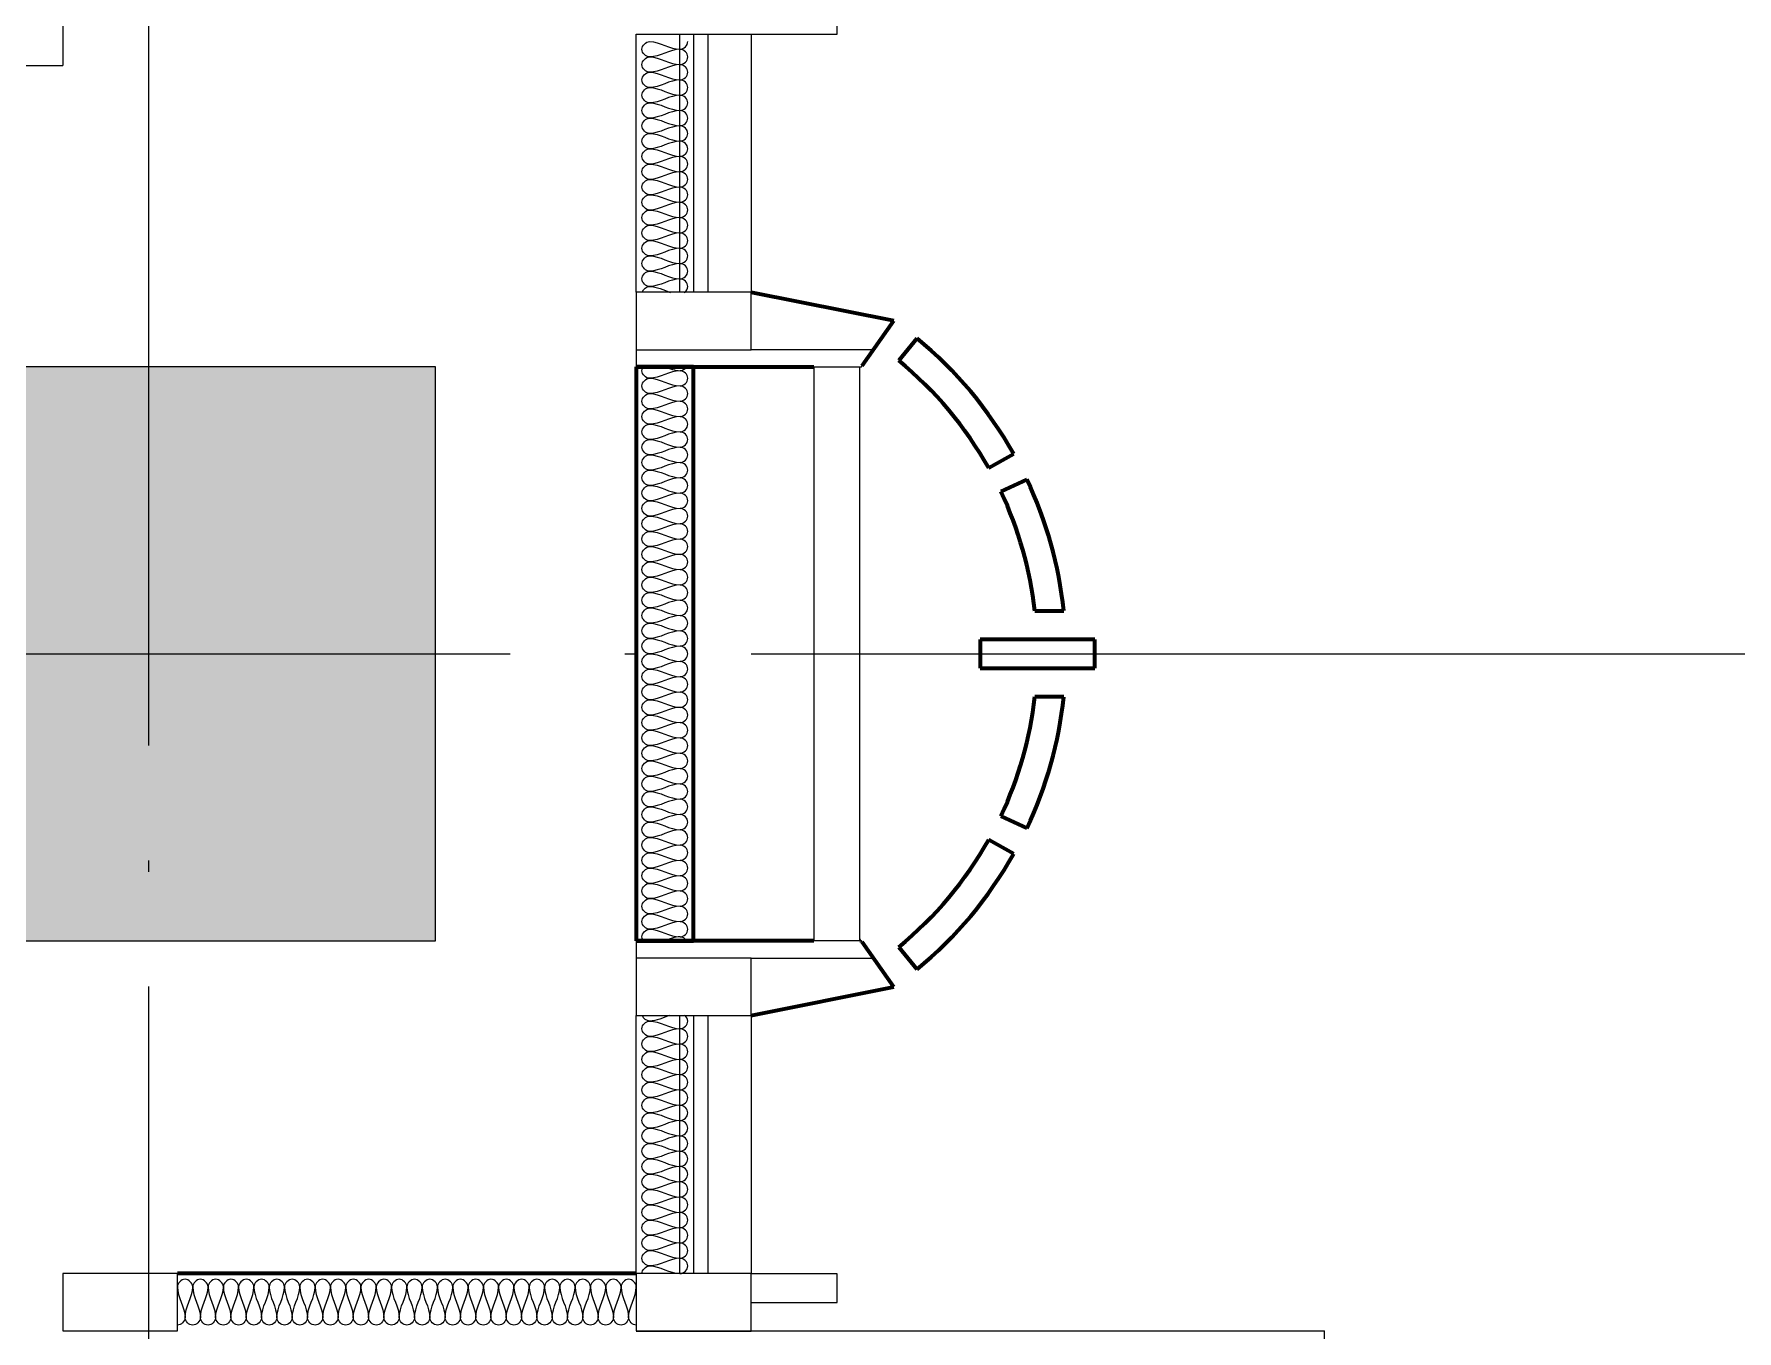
# Model space of a CAD drawing. Header units: millimetres. Extents: x 12325263 to 13848842, y -1463133 to 573208.
# Drawn here: x 12604097 to 12607066, y -612267 to -610007 of the extents above; entities that cross this region are included whole.
import ezdxf

# ---------------------------------------------------------------- set-up
doc = ezdxf.new("R2010")
doc.units = ezdxf.units.MM
doc.header["$LTSCALE"] = 1000
for name, pattern in [('ACAD_ISO02W100', [15, 12, -3]), ('DASHED2', [0.375, 0.25, -0.125]), ('DOTE', [2.42, 2, -0.2, 0.02, -0.2])]:
    doc.linetypes.add(name, pattern=pattern)
for name, color, linetype in [('A-AXIS', 16, 'DOTE'), ('A-COLS', 6, 'Continuous'), ('A-DETL-0001', 1, 'Continuous'), ('A-GLAZ', 4, 'Continuous'), ('A-WALL', 5, 'Continuous'), ('A-WALL-PATT', 8, 'Continuous'), ('PUB_HATCH', 8, 'Continuous'), ('投影线', 6, 'ACAD_ISO02W100')]:
    doc.layers.add(name, color=color, linetype=linetype)
for name, color, linetype, lineweight in [('A-FLOR-PROJ', 2, 'Continuous', 25), ('A-GENM', 2, 'Continuous', 70), ('A-GENM-PROJ', 2, 'Continuous', 25), ('A-GLAZ-PROJ', 2, 'Continuous', 25)]:
    doc.layers.add(name, color=color, linetype=linetype, lineweight=lineweight)

# ---------------------------------------------------------------- blocks, each defined once
blk = doc.blocks.new('FO-Louver Only with lower mullion - 150 Spacing no glass-V2-810_L1 SE')
at = {"layer": 'A-GENM-PROJ'}
for p, q in [((-225.1, 0), (224.7, 0)), ((224.7, -75), (-225.1, -75))]:
    blk.add_line(p, q, dxfattribs=at)
at = {"layer": 'A-GLAZ'}
for p, q in [((275, 150), (225, 150)), ((225, 150), (225, 0)), ((275, 0), (275, 150)), ((325, -200), (325, 0)), ((224.7, -100), (-225.1, -100)), ((-225.1, -125), (224.7, -125))]:
    blk.add_line(p, q, dxfattribs=at)
blk = doc.blocks.new('FO-Louver Only with lower mullion - 150 Spacing no glass-5103748-810_L1 SE')
at = {"layer": 'A-GENM-PROJ'}
for p, q in [((-224.9, 75), (225, 75)), ((225, 0), (-224.9, 0))]:
    blk.add_line(p, q, dxfattribs=at)
at = {"layer": 'A-GLAZ'}
for p, q in [((225, 200), (225, 0)), ((225.1, 125), (-224.9, 125)), ((-224.9, 100), (225.1, 100)), ((225, 0), (225, -150)), ((275, -150), (275, 0)), ((225, -150), (275, -150))]:
    blk.add_line(p, q, dxfattribs=at)
blk = doc.blocks.new('E L1 CANOPY2 - E L1 CANOPY-4298751-810_L1 SE')
at = {"layer": 'A-GENM'}
blk.add_line((-14850, 41220.2), (-15650.1, 41220.2), dxfattribs=at)
blk = doc.blocks.new('FO-Exterior Column FULL - FO-Exterior Column FULL-V13-810_L1 SE')
at = {"layer": 'A-GENM'}
for p, q in [((500, 200), (-500, 200)), ((-500, 200), (-500, 100.4)), ((-500, -109.7), (-500, 200)), ((500, 100.4), (500, 200)), ((500, 200), (500, -109.7)), ((-500, 100.4), (500, 100.4)), ((-630, 0.4), (-580.2, -249.1)), ((580.2, -249.1), (629.9, 0)), ((-580.2, -249.1), (-502.1, -193.8)), ((502.1, -193.8), (580.2, -249.1)), ((-510.9, -257.6), (-549.6, -289.3)), ((549.6, -289.3), (510.9, -257.6)), ((-348.5, -458), (-324, -414.4)), ((25, -399.6), (-25, -399.6)), ((-25, -399.6), (-25, -599.6)), ((25, -599.6), (25, -399.6)), ((324, -414.4), (348.5, -458)), ((-282.7, -435.7), (-304, -480.9)), ((304, -480.9), (282.7, -435.7)), ((-75, -545.2), (-75, -494.9)), ((75, -494.9), (75, -545.2)), ((-25, -599.6), (25, -599.6))]:
    blk.add_line(p, q, dxfattribs=at)
for centre, radius, start, end in [((-505, -189.7), 5, 343.8962, 0), ((0, 161.9), 661.1, 219.3893, 240.6554), ((0, 161.9), 661.1, 299.3446, 320.6107), ((0, 161.9), 711.1, 219.3894, 240.6554), ((0, 161.9), 711.1, 299.3446, 320.6106), ((0, 161.9), 661.1, 244.6842, 263.483), ((0, 161.9), 661.1, 276.517, 295.3158), ((0, 161.9), 711.1, 244.6842, 263.943), ((0, 161.9), 711.1, 276.057, 295.3158)]:
    blk.add_arc(centre, radius, start, end, dxfattribs=at)
blk = doc.blocks.new('asdfadsgfd')
at = {"layer": 'A-DETL-0001'}
for p, q in [((29137.7, 6595.9), (29137.7, 6396)), ((29237.7, 6595.9), (29137.7, 6595.9)), ((29237.7, 6396), (29237.7, 6595.9)), ((29137.7, 6396), (29237.7, 6396)), ((29237.7, 5595.9), (29137.7, 5595.9)), ((29137.7, 5595.9), (29137.7, 5395.9)), ((29237.7, 5395.9), (29237.7, 5595.9)), ((29787.5, 5595.9), (29687.5, 5595.9)), ((29687.5, 5595.9), (29687.5, 5395.9)), ((29817.2, 5595.9), (29787.5, 5595.9)), ((29787.5, 5395.9), (29787.5, 5595.9)), ((29817.2, 5203.6), (29817.2, 5595.9)), ((30817.6, 5595.9), (30817.6, 5203.6)), ((30847.5, 5595.9), (30817.6, 5595.9)), ((30947.5, 5595.9), (30847.5, 5595.9)), ((30847.5, 5595.9), (30847.5, 5395.9)), ((30947.5, 5395.9), (30947.5, 5595.9)), ((29137.7, 5395.9), (29237.7, 5395.9)), ((29137.7, 5395.9), (29137.7, 4395.9)), ((29687.5, 5395.9), (29787.5, 5395.9)), ((29787.3, 5395.9), (29787.3, 5182.5)), ((30847.5, 5182.5), (30847.5, 5395.9)), ((30847.5, 5395.9), (30947.5, 5395.9)), ((30817.6, 5286.2), (29817.5, 5286.2)), ((29787.3, 5182.5), (29817.2, 5203.6)), ((29817.5, 5206.2), (30817.6, 5206.2)), ((30817.6, 5203.6), (30847.5, 5182.5)), ((24897.5, 4395.9), (29137.7, 4395.9))]:
    blk.add_line(p, q, dxfattribs=at)
for points in [[(29161, 6382.6), (29154.8, 6382.6), (29147.7, 6389.6), (29147.7, 6395.9)], [(29214.4, 6395.9), (29196.1, 6395.9), (29179.4, 6382.6), (29161, 6382.6)], [(29214.4, 6369.3), (29220.7, 6369.3), (29234.8, 6382.6), (29220.7, 6395.9), (29214.4, 6395.9)], [(29161, 6355.9), (29154.8, 6355.9), (29140.7, 6369.3), (29154.8, 6382.6), (29161, 6382.6)], [(29161, 6329.3), (29154.8, 6329.3), (29140.7, 6342.6), (29154.8, 6355.9), (29161, 6355.9)], [(29161, 6382.6), (29179.4, 6382.6), (29196.1, 6369.3), (29214.4, 6369.3)], [(29214.4, 6369.3), (29196.1, 6369.3), (29179.4, 6355.9), (29161, 6355.9)], [(29161, 6355.9), (29179.4, 6355.9), (29196.1, 6342.6), (29214.4, 6342.6)], [(29214.4, 6342.6), (29220.7, 6342.6), (29234.8, 6355.9), (29220.7, 6369.3), (29214.4, 6369.3)], [(29161, 6302.6), (29154.8, 6302.6), (29140.7, 6315.9), (29154.8, 6329.3), (29161, 6329.3)], [(29214.4, 6342.6), (29196.1, 6342.6), (29179.4, 6329.3), (29161, 6329.3)], [(29161, 6329.3), (29179.4, 6329.3), (29196.1, 6315.9), (29214.4, 6315.9)], [(29214.4, 6315.9), (29220.7, 6315.9), (29234.8, 6329.3), (29220.7, 6342.6), (29214.4, 6342.6)], [(29161, 6275.9), (29154.8, 6275.9), (29140.7, 6289.3), (29154.8, 6302.6), (29161, 6302.6)], [(29214.4, 6315.9), (29196.1, 6315.9), (29179.4, 6302.6), (29161, 6302.6)], [(29161, 6302.6), (29179.4, 6302.6), (29196.1, 6289.3), (29214.4, 6289.3)], [(29214.4, 6289.3), (29220.7, 6289.3), (29234.8, 6302.6), (29220.7, 6315.9), (29214.4, 6315.9)], [(29161, 6249.3), (29154.8, 6249.3), (29140.7, 6262.6), (29154.8, 6275.9), (29161, 6275.9)], [(29214.4, 6289.3), (29196.1, 6289.3), (29179.4, 6275.9), (29161, 6275.9)], [(29161, 6275.9), (29179.4, 6275.9), (29196.1, 6262.6), (29214.4, 6262.6)], [(29214.4, 6262.6), (29220.7, 6262.6), (29234.8, 6275.9), (29220.7, 6289.3), (29214.4, 6289.3)], [(29161, 6222.6), (29154.8, 6222.6), (29140.7, 6235.9), (29154.8, 6249.3), (29161, 6249.3)], [(29214.4, 6262.6), (29196.1, 6262.6), (29179.4, 6249.3), (29161, 6249.3)], [(29161, 6249.3), (29179.4, 6249.3), (29196.1, 6235.9), (29214.4, 6235.9)], [(29214.4, 6235.9), (29196.1, 6235.9), (29179.4, 6222.6), (29161, 6222.6)], [(29214.4, 6235.9), (29220.7, 6235.9), (29234.8, 6249.3), (29220.7, 6262.6), (29214.4, 6262.6)], [(29214.4, 6209.3), (29220.7, 6209.3), (29234.8, 6222.6), (29220.7, 6235.9), (29214.4, 6235.9)], [(29161, 6195.9), (29154.8, 6195.9), (29140.7, 6209.3), (29154.8, 6222.6), (29161, 6222.6)], [(29161, 6222.6), (29179.4, 6222.6), (29196.1, 6209.3), (29214.4, 6209.3)], [(29214.4, 6209.3), (29196.1, 6209.3), (29179.4, 6195.9), (29161, 6195.9)], [(29214.4, 6182.6), (29220.7, 6182.6), (29234.8, 6195.9), (29220.7, 6209.3), (29214.4, 6209.3)], [(29161, 6169.3), (29154.8, 6169.3), (29140.7, 6182.6), (29154.8, 6195.9), (29161, 6195.9)], [(29161, 6195.9), (29179.4, 6195.9), (29196.1, 6182.6), (29214.4, 6182.6)], [(29214.4, 6182.6), (29196.1, 6182.6), (29179.4, 6169.3), (29161, 6169.3)], [(29214.4, 6155.9), (29220.7, 6155.9), (29234.8, 6169.3), (29220.7, 6182.6), (29214.4, 6182.6)], [(29161, 6142.6), (29154.8, 6142.6), (29140.7, 6155.9), (29154.8, 6169.3), (29161, 6169.3)], [(29161, 6169.3), (29179.4, 6169.3), (29196.1, 6155.9), (29214.4, 6155.9)], [(29214.4, 6155.9), (29196.1, 6155.9), (29179.4, 6142.6), (29161, 6142.6)], [(29214.4, 6129.3), (29220.7, 6129.3), (29234.8, 6142.6), (29220.7, 6155.9), (29214.4, 6155.9)], [(29161, 6115.9), (29154.8, 6115.9), (29140.7, 6129.3), (29154.8, 6142.6), (29161, 6142.6)], [(29161, 6089.3), (29154.8, 6089.3), (29140.7, 6102.6), (29154.8, 6115.9), (29161, 6115.9)], [(29161, 6142.6), (29179.4, 6142.6), (29196.1, 6129.3), (29214.4, 6129.3)], [(29214.4, 6129.3), (29196.1, 6129.3), (29179.4, 6115.9), (29161, 6115.9)], [(29161, 6115.9), (29179.4, 6115.9), (29196.1, 6102.6), (29214.4, 6102.6)], [(29214.4, 6102.6), (29220.7, 6102.6), (29234.8, 6115.9), (29220.7, 6129.3), (29214.4, 6129.3)], [(29161, 6062.6), (29154.8, 6062.6), (29140.7, 6075.9), (29154.8, 6089.3), (29161, 6089.3)], [(29214.4, 6102.6), (29196.1, 6102.6), (29179.4, 6089.3), (29161, 6089.3)], [(29161, 6089.3), (29179.4, 6089.3), (29196.1, 6075.9), (29214.4, 6075.9)], [(29214.4, 6075.9), (29220.7, 6075.9), (29234.8, 6089.3), (29220.7, 6102.6), (29214.4, 6102.6)], [(29161, 6035.9), (29154.8, 6035.9), (29140.7, 6049.3), (29154.8, 6062.6), (29161, 6062.6)], [(29214.4, 6075.9), (29196.1, 6075.9), (29179.4, 6062.6), (29161, 6062.6)], [(29161, 6062.6), (29179.4, 6062.6), (29196.1, 6049.3), (29214.4, 6049.3)], [(29214.4, 6049.3), (29220.7, 6049.3), (29234.8, 6062.6), (29220.7, 6075.9), (29214.4, 6075.9)], [(29161, 6009.3), (29154.8, 6009.3), (29140.7, 6022.6), (29154.8, 6035.9), (29161, 6035.9)], [(29214.4, 6049.3), (29196.1, 6049.3), (29179.4, 6035.9), (29161, 6035.9)], [(29161, 6035.9), (29179.4, 6035.9), (29196.1, 6022.6), (29214.4, 6022.6)], [(29214.4, 6022.6), (29220.7, 6022.6), (29234.8, 6035.9), (29220.7, 6049.3), (29214.4, 6049.3)], [(29161, 5982.6), (29154.8, 5982.6), (29140.7, 5995.9), (29154.8, 6009.3), (29161, 6009.3)], [(29214.4, 6022.6), (29196.1, 6022.6), (29179.4, 6009.3), (29161, 6009.3)], [(29161, 6009.3), (29179.4, 6009.3), (29196.1, 5995.9), (29214.4, 5995.9)], [(29214.4, 5995.9), (29220.7, 5995.9), (29234.8, 6009.3), (29220.7, 6022.6), (29214.4, 6022.6)], [(29161, 5955.9), (29154.8, 5955.9), (29140.7, 5969.3), (29154.8, 5982.6), (29161, 5982.6)], [(29214.4, 5995.9), (29196.1, 5995.9), (29179.4, 5982.6), (29161, 5982.6)], [(29161, 5982.6), (29179.4, 5982.6), (29196.1, 5969.3), (29214.4, 5969.3)], [(29214.4, 5969.3), (29196.1, 5969.3), (29179.4, 5955.9), (29161, 5955.9)], [(29214.4, 5969.3), (29220.7, 5969.3), (29234.8, 5982.6), (29220.7, 5995.9), (29214.4, 5995.9)], [(29214.4, 5942.6), (29220.7, 5942.6), (29234.8, 5955.9), (29220.7, 5969.3), (29214.4, 5969.3)], [(29161, 5929.3), (29154.8, 5929.3), (29140.7, 5942.6), (29154.8, 5955.9), (29161, 5955.9)], [(29161, 5955.9), (29179.4, 5955.9), (29196.1, 5942.6), (29214.4, 5942.6)], [(29214.4, 5942.6), (29196.1, 5942.6), (29179.4, 5929.3), (29161, 5929.3)], [(29214.4, 5915.9), (29220.7, 5915.9), (29234.8, 5929.3), (29220.7, 5942.6), (29214.4, 5942.6)], [(29161, 5902.6), (29154.8, 5902.6), (29140.7, 5915.9), (29154.8, 5929.3), (29161, 5929.3)], [(29161, 5929.3), (29179.4, 5929.3), (29196.1, 5915.9), (29214.4, 5915.9)], [(29214.4, 5915.9), (29196.1, 5915.9), (29179.4, 5902.6), (29161, 5902.6)], [(29214.4, 5889.3), (29220.7, 5889.3), (29234.8, 5902.6), (29220.7, 5915.9), (29214.4, 5915.9)], [(29161, 5875.9), (29154.8, 5875.9), (29140.7, 5889.3), (29154.8, 5902.6), (29161, 5902.6)], [(29161, 5902.6), (29179.4, 5902.6), (29196.1, 5889.3), (29214.4, 5889.3)], [(29214.4, 5889.3), (29196.1, 5889.3), (29179.4, 5875.9), (29161, 5875.9)], [(29214.4, 5862.6), (29220.7, 5862.6), (29234.8, 5875.9), (29220.7, 5889.3), (29214.4, 5889.3)], [(29161, 5849.3), (29154.8, 5849.3), (29140.7, 5862.6), (29154.8, 5875.9), (29161, 5875.9)], [(29161, 5822.6), (29154.8, 5822.6), (29140.7, 5835.9), (29154.8, 5849.3), (29161, 5849.3)], [(29161, 5875.9), (29179.4, 5875.9), (29196.1, 5862.6), (29214.4, 5862.6)], [(29214.4, 5862.6), (29196.1, 5862.6), (29179.4, 5849.3), (29161, 5849.3)], [(29161, 5849.3), (29179.4, 5849.3), (29196.1, 5835.9), (29214.4, 5835.9)], [(29214.4, 5835.9), (29220.7, 5835.9), (29234.8, 5849.3), (29220.7, 5862.6), (29214.4, 5862.6)], [(29161, 5795.9), (29154.8, 5795.9), (29140.7, 5809.3), (29154.8, 5822.6), (29161, 5822.6)], [(29214.4, 5835.9), (29196.1, 5835.9), (29179.4, 5822.6), (29161, 5822.6)], [(29161, 5822.6), (29179.4, 5822.6), (29196.1, 5809.3), (29214.4, 5809.3)], [(29214.4, 5809.3), (29220.7, 5809.3), (29234.8, 5822.6), (29220.7, 5835.9), (29214.4, 5835.9)], [(29161, 5769.3), (29154.8, 5769.3), (29140.7, 5782.6), (29154.8, 5795.9), (29161, 5795.9)], [(29214.4, 5809.3), (29196.1, 5809.3), (29179.4, 5795.9), (29161, 5795.9)], [(29161, 5795.9), (29179.4, 5795.9), (29196.1, 5782.6), (29214.4, 5782.6)], [(29214.4, 5782.6), (29220.7, 5782.6), (29234.8, 5795.9), (29220.7, 5809.3), (29214.4, 5809.3)], [(29161, 5742.6), (29154.8, 5742.6), (29140.7, 5755.9), (29154.8, 5769.3), (29161, 5769.3)], [(29214.4, 5782.6), (29196.1, 5782.6), (29179.4, 5769.3), (29161, 5769.3)], [(29161, 5769.3), (29179.4, 5769.3), (29196.1, 5755.9), (29214.4, 5755.9)], [(29214.4, 5755.9), (29220.7, 5755.9), (29234.8, 5769.3), (29220.7, 5782.6), (29214.4, 5782.6)], [(29161, 5715.9), (29154.8, 5715.9), (29140.7, 5729.3), (29154.8, 5742.6), (29161, 5742.6)], [(29214.4, 5755.9), (29196.1, 5755.9), (29179.4, 5742.6), (29161, 5742.6)], [(29161, 5742.6), (29179.4, 5742.6), (29196.1, 5729.3), (29214.4, 5729.3)], [(29214.4, 5729.3), (29220.7, 5729.3), (29234.8, 5742.6), (29220.7, 5755.9), (29214.4, 5755.9)], [(29161, 5689.3), (29154.8, 5689.3), (29140.7, 5702.6), (29154.8, 5715.9), (29161, 5715.9)], [(29214.4, 5729.3), (29196.1, 5729.3), (29179.4, 5715.9), (29161, 5715.9)], [(29161, 5715.9), (29179.4, 5715.9), (29196.1, 5702.6), (29214.4, 5702.6)], [(29214.4, 5702.6), (29196.1, 5702.6), (29179.4, 5689.3), (29161, 5689.3)], [(29214.4, 5702.6), (29220.7, 5702.6), (29234.8, 5715.9), (29220.7, 5729.3), (29214.4, 5729.3)], [(29214.4, 5675.9), (29220.7, 5675.9), (29234.8, 5689.3), (29220.7, 5702.6), (29214.4, 5702.6)], [(29161, 5662.6), (29154.8, 5662.6), (29140.7, 5675.9), (29154.8, 5689.3), (29161, 5689.3)], [(29161, 5689.3), (29179.4, 5689.3), (29196.1, 5675.9), (29214.4, 5675.9)], [(29214.4, 5675.9), (29196.1, 5675.9), (29179.4, 5662.6), (29161, 5662.6)], [(29214.4, 5649.3), (29220.7, 5649.3), (29234.8, 5662.6), (29220.7, 5675.9), (29214.4, 5675.9)], [(29161, 5635.9), (29154.8, 5635.9), (29140.7, 5649.3), (29154.8, 5662.6), (29161, 5662.6)], [(29161, 5662.6), (29179.4, 5662.6), (29196.1, 5649.3), (29214.4, 5649.3)], [(29214.4, 5649.3), (29196.1, 5649.3), (29179.4, 5635.9), (29161, 5635.9)], [(29214.4, 5622.6), (29220.7, 5622.6), (29234.8, 5635.9), (29220.7, 5649.3), (29214.4, 5649.3)], [(29161, 5609.3), (29154.8, 5609.3), (29140.7, 5622.6), (29154.8, 5635.9), (29161, 5635.9)], [(29161, 5635.9), (29179.4, 5635.9), (29196.1, 5622.6), (29214.4, 5622.6)], [(29214.4, 5622.6), (29196.1, 5622.6), (29179.4, 5609.3), (29161, 5609.3)], [(29214.4, 5595.9), (29220.7, 5595.9), (29234.8, 5609.3), (29220.7, 5622.6), (29214.4, 5622.6)], [(29147.7, 5595.9), (29147.7, 5602.2), (29154.8, 5609.3), (29161, 5609.3)], [(29161, 5609.3), (29179.4, 5609.3), (29196.1, 5595.9), (29214.4, 5595.9)], [(29237.6, 5586.1), (29243.9, 5586.1), (29250.9, 5579.1), (29250.9, 5572.8)], [(29250.9, 5572.8), (29250.9, 5579.1), (29264.3, 5593.2), (29277.6, 5579.1), (29277.6, 5572.8)], [(29277.6, 5572.8), (29277.6, 5579.1), (29290.9, 5593.2), (29304.3, 5579.1), (29304.3, 5572.8)], [(29304.3, 5572.8), (29304.3, 5579.1), (29317.6, 5593.2), (29330.9, 5579.1), (29330.9, 5572.8)], [(29330.9, 5572.8), (29330.9, 5579.1), (29344.3, 5593.2), (29357.6, 5579.1), (29357.6, 5572.8)], [(29357.6, 5572.8), (29357.6, 5579.1), (29370.9, 5593.2), (29384.3, 5579.1), (29384.3, 5572.8)], [(29384.3, 5572.8), (29384.3, 5579.1), (29397.6, 5593.2), (29410.9, 5579.1), (29410.9, 5572.8)], [(29410.9, 5572.8), (29410.9, 5579.1), (29424.3, 5593.2), (29437.6, 5579.1), (29437.6, 5572.8)], [(29437.6, 5572.8), (29437.6, 5579.1), (29450.9, 5593.2), (29464.3, 5579.1), (29464.3, 5572.8)], [(29464.3, 5572.8), (29464.3, 5579.1), (29477.6, 5593.2), (29490.9, 5579.1), (29490.9, 5572.8)], [(29490.9, 5572.8), (29490.9, 5579.1), (29504.3, 5593.2), (29517.6, 5579.1), (29517.6, 5572.8)], [(29517.6, 5572.8), (29517.6, 5579.1), (29530.9, 5593.2), (29544.3, 5579.1), (29544.3, 5572.8)], [(29544.3, 5572.8), (29544.3, 5579.1), (29557.6, 5593.2), (29570.9, 5579.1), (29570.9, 5572.8)], [(29570.9, 5572.8), (29570.9, 5579.1), (29584.3, 5593.2), (29597.6, 5579.1), (29597.6, 5572.8)], [(29597.6, 5572.8), (29597.6, 5579.1), (29610.9, 5593.2), (29624.3, 5579.1), (29624.3, 5572.8)], [(29624.3, 5572.8), (29624.3, 5579.1), (29637.6, 5593.2), (29650.9, 5579.1), (29650.9, 5572.8)], [(29650.9, 5572.8), (29650.9, 5579.1), (29664.3, 5593.2), (29677.6, 5579.1), (29677.6, 5572.8)], [(29677.6, 5572.8), (29677.6, 5577.9), (29682, 5583.5), (29687.2, 5585.4)], [(29837.6, 5572.8), (29837.6, 5579.1), (29850.9, 5593.2), (29864.3, 5579.1), (29864.3, 5572.8)], [(29864.3, 5572.8), (29864.3, 5579.1), (29877.6, 5593.2), (29890.9, 5579.1), (29890.9, 5572.8)], [(29890.9, 5572.8), (29890.9, 5579.1), (29904.3, 5593.2), (29917.6, 5579.1), (29917.6, 5572.8)], [(29917.6, 5572.8), (29917.6, 5579.1), (29930.9, 5593.2), (29944.3, 5579.1), (29944.3, 5572.8)], [(29944.3, 5572.8), (29944.3, 5579.1), (29957.6, 5593.2), (29970.9, 5579.1), (29970.9, 5572.8)], [(29970.9, 5572.8), (29970.9, 5579.1), (29984.3, 5593.2), (29997.6, 5579.1), (29997.6, 5572.8)], [(29997.6, 5572.8), (29997.6, 5579.1), (30010.9, 5593.2), (30024.3, 5579.1), (30024.3, 5572.8)], [(30024.3, 5572.8), (30024.3, 5579.1), (30037.6, 5593.2), (30050.9, 5579.1), (30050.9, 5572.8)], [(30050.9, 5572.8), (30050.9, 5579.1), (30064.3, 5593.2), (30077.6, 5579.1), (30077.6, 5572.8)], [(30077.6, 5572.8), (30077.6, 5579.1), (30090.9, 5593.2), (30104.3, 5579.1), (30104.3, 5572.8)], [(30104.3, 5572.8), (30104.3, 5579.1), (30117.6, 5593.2), (30130.9, 5579.1), (30130.9, 5572.8)], [(30130.9, 5572.8), (30130.9, 5579.1), (30144.3, 5593.2), (30157.6, 5579.1), (30157.6, 5572.8)], [(30157.6, 5572.8), (30157.6, 5579.1), (30170.9, 5593.2), (30184.3, 5579.1), (30184.3, 5572.8)], [(30184.3, 5572.8), (30184.3, 5579.1), (30197.6, 5593.2), (30210.9, 5579.1), (30210.9, 5572.8)], [(30210.9, 5572.8), (30210.9, 5579.1), (30224.3, 5593.2), (30237.6, 5579.1), (30237.6, 5572.8)], [(30237.6, 5572.8), (30237.6, 5579.1), (30250.9, 5593.2), (30264.3, 5579.1), (30264.3, 5572.8)], [(30264.3, 5572.8), (30264.3, 5579.1), (30277.6, 5593.2), (30290.9, 5579.1), (30290.9, 5572.8)], [(30290.9, 5572.8), (30290.9, 5579.1), (30304.3, 5593.2), (30317.6, 5579.1), (30317.6, 5572.8)], [(30317.6, 5572.8), (30317.6, 5579.1), (30330.9, 5593.2), (30344.3, 5579.1), (30344.3, 5572.8)], [(30344.3, 5572.8), (30344.3, 5579.1), (30357.6, 5593.2), (30370.9, 5579.1), (30370.9, 5572.8)], [(30370.9, 5572.8), (30370.9, 5579.1), (30384.3, 5593.2), (30397.6, 5579.1), (30397.6, 5572.8)], [(30397.6, 5572.8), (30397.6, 5579.1), (30410.9, 5593.2), (30424.3, 5579.1), (30424.3, 5572.8)], [(30424.3, 5572.8), (30424.3, 5579.1), (30437.6, 5593.2), (30450.9, 5579.1), (30450.9, 5572.8)], [(30450.9, 5572.8), (30450.9, 5579.1), (30464.3, 5593.2), (30477.6, 5579.1), (30477.6, 5572.8)], [(30477.6, 5572.8), (30477.6, 5579.1), (30490.9, 5593.2), (30504.3, 5579.1), (30504.3, 5572.8)], [(30504.3, 5572.8), (30504.3, 5579.1), (30517.6, 5593.2), (30530.9, 5579.1), (30530.9, 5572.8)], [(30530.9, 5572.8), (30530.9, 5579.1), (30544.3, 5593.2), (30557.6, 5579.1), (30557.6, 5572.8)], [(30557.6, 5572.8), (30557.6, 5579.1), (30570.9, 5593.2), (30584.3, 5579.1), (30584.3, 5572.8)], [(30584.3, 5572.8), (30584.3, 5579.1), (30597.6, 5593.2), (30610.9, 5579.1), (30610.9, 5572.8)], [(30610.9, 5572.8), (30610.9, 5579.1), (30624.3, 5593.2), (30637.6, 5579.1), (30637.6, 5572.8)], [(30637.6, 5572.8), (30637.6, 5579.1), (30650.9, 5593.2), (30664.3, 5579.1), (30664.3, 5572.8)], [(30664.3, 5572.8), (30664.3, 5579.1), (30677.6, 5593.2), (30690.9, 5579.1), (30690.9, 5572.8)], [(30690.9, 5572.8), (30690.9, 5579.1), (30704.3, 5593.2), (30717.6, 5579.1), (30717.6, 5572.8)], [(30717.6, 5572.8), (30717.6, 5579.1), (30730.9, 5593.2), (30744.3, 5579.1), (30744.3, 5572.8)], [(30744.3, 5572.8), (30744.3, 5579.1), (30757.6, 5593.2), (30770.9, 5579.1), (30770.9, 5572.8)], [(30770.9, 5572.8), (30770.9, 5579.1), (30784.3, 5593.2), (30797.6, 5579.1), (30797.6, 5572.8)], [(30947.7, 5585.5), (30953.1, 5583.7), (30957.6, 5578), (30957.6, 5572.8)], [(30957.6, 5572.8), (30957.6, 5579.1), (30970.9, 5593.2), (30984.3, 5579.1), (30984.3, 5572.8)], [(30984.3, 5572.8), (30984.3, 5579.1), (30997.6, 5593.2), (31010.9, 5579.1), (31010.9, 5572.8)], [(31010.9, 5572.8), (31010.9, 5579.1), (31024.3, 5593.2), (31037.6, 5579.1), (31037.6, 5572.8)], [(31037.6, 5572.8), (31037.6, 5579.1), (31050.9, 5593.2), (31064.3, 5579.1), (31064.3, 5572.8)], [(31064.3, 5572.8), (31064.3, 5579.1), (31077.6, 5593.2), (31090.9, 5579.1), (31090.9, 5572.8)], [(31090.9, 5572.8), (31090.9, 5579.1), (31104.3, 5593.2), (31117.6, 5579.1), (31117.6, 5572.8)], [(31117.6, 5572.8), (31117.6, 5579.1), (31130.9, 5593.2), (31144.3, 5579.1), (31144.3, 5572.8)], [(31144.3, 5572.8), (31144.3, 5579.1), (31157.6, 5593.2), (31170.9, 5579.1), (31170.9, 5572.8)], [(31170.9, 5572.8), (31170.9, 5579.1), (31184.3, 5593.2), (31197.6, 5579.1), (31197.6, 5572.8)], [(31197.6, 5572.8), (31197.6, 5579.1), (31210.9, 5593.2), (31224.3, 5579.1), (31224.3, 5572.8)], [(31224.3, 5572.8), (31224.3, 5579.1), (31237.6, 5593.2), (31250.9, 5579.1), (31250.9, 5572.8)], [(31250.9, 5572.8), (31250.9, 5579.1), (31264.3, 5593.2), (31277.6, 5579.1), (31277.6, 5572.8)], [(31277.6, 5572.8), (31277.6, 5579.1), (31290.9, 5593.2), (31304.3, 5579.1), (31304.3, 5572.8)], [(31304.3, 5572.8), (31304.3, 5579.1), (31317.6, 5593.2), (31330.9, 5579.1), (31330.9, 5572.8)], [(31330.9, 5572.8), (31330.9, 5579.1), (31344.3, 5593.2), (31357.6, 5579.1), (31357.6, 5572.8)], [(31357.6, 5572.8), (31357.6, 5579.1), (31370.9, 5593.2), (31384.3, 5579.1), (31384.3, 5572.8)], [(29250.9, 5572.8), (29250.9, 5554.7), (29237.9, 5538.1), (29237.6, 5520)], [(29264.3, 5519.5), (29264.3, 5537.8), (29250.9, 5554.5), (29250.9, 5572.8)], [(29277.6, 5572.8), (29277.6, 5554.5), (29264.3, 5537.8), (29264.3, 5519.5)], [(29290.9, 5519.5), (29290.9, 5537.8), (29277.6, 5554.5), (29277.6, 5572.8)], [(29304.3, 5572.8), (29304.3, 5554.5), (29290.9, 5537.8), (29290.9, 5519.5)], [(29317.6, 5519.5), (29317.6, 5537.8), (29304.3, 5554.5), (29304.3, 5572.8)], [(29330.9, 5572.8), (29330.9, 5554.5), (29317.6, 5537.8), (29317.6, 5519.5)], [(29344.3, 5519.5), (29344.3, 5537.8), (29330.9, 5554.5), (29330.9, 5572.8)], [(29357.6, 5572.8), (29357.6, 5554.5), (29344.3, 5537.8), (29344.3, 5519.5)], [(29370.9, 5519.5), (29370.9, 5537.8), (29357.6, 5554.5), (29357.6, 5572.8)], [(29384.3, 5572.8), (29384.3, 5554.5), (29370.9, 5537.8), (29370.9, 5519.5)], [(29397.6, 5519.5), (29397.6, 5537.8), (29384.3, 5554.5), (29384.3, 5572.8)], [(29410.9, 5572.8), (29410.9, 5554.5), (29397.6, 5537.8), (29397.6, 5519.5)], [(29424.3, 5519.5), (29424.3, 5537.8), (29410.9, 5554.5), (29410.9, 5572.8)], [(29437.6, 5572.8), (29437.6, 5554.5), (29424.3, 5537.8), (29424.3, 5519.5)], [(29450.9, 5519.5), (29450.9, 5537.8), (29437.6, 5554.5), (29437.6, 5572.8)], [(29464.3, 5572.8), (29464.3, 5554.5), (29450.9, 5537.8), (29450.9, 5519.5)], [(29477.6, 5519.5), (29477.6, 5537.8), (29464.3, 5554.5), (29464.3, 5572.8)], [(29490.9, 5572.8), (29490.9, 5554.5), (29477.6, 5537.8), (29477.6, 5519.5)], [(29504.3, 5519.5), (29504.3, 5537.8), (29490.9, 5554.5), (29490.9, 5572.8)], [(29517.6, 5572.8), (29517.6, 5554.5), (29504.3, 5537.8), (29504.3, 5519.5)], [(29530.9, 5519.5), (29530.9, 5537.8), (29517.6, 5554.5), (29517.6, 5572.8)], [(29544.3, 5572.8), (29544.3, 5554.5), (29530.9, 5537.8), (29530.9, 5519.5)], [(29557.6, 5519.5), (29557.6, 5537.8), (29544.3, 5554.5), (29544.3, 5572.8)], [(29570.9, 5572.8), (29570.9, 5554.5), (29557.6, 5537.8), (29557.6, 5519.5)], [(29584.3, 5519.5), (29584.3, 5537.8), (29570.9, 5554.5), (29570.9, 5572.8)], [(29597.6, 5572.8), (29597.6, 5554.5), (29584.3, 5537.8), (29584.3, 5519.5)], [(29610.9, 5519.5), (29610.9, 5537.8), (29597.6, 5554.5), (29597.6, 5572.8)], [(29624.3, 5572.8), (29624.3, 5554.5), (29610.9, 5537.8), (29610.9, 5519.5)], [(29637.6, 5519.5), (29637.6, 5537.8), (29624.3, 5554.5), (29624.3, 5572.8)], [(29650.9, 5572.8), (29650.9, 5554.5), (29637.6, 5537.8), (29637.6, 5519.5)], [(29664.3, 5519.5), (29664.3, 5537.8), (29650.9, 5554.5), (29650.9, 5572.8)], [(29677.6, 5572.8), (29677.6, 5554.5), (29664.3, 5537.8), (29664.3, 5519.5)], [(29687.5, 5537.4), (29683.5, 5549.1), (29677.6, 5560.6), (29677.6, 5572.8)], [(29837.6, 5572.8), (29837.6, 5554.5), (29824.3, 5537.8), (29824.3, 5519.5)], [(29850.9, 5519.5), (29850.9, 5537.8), (29837.6, 5554.5), (29837.6, 5572.8)], [(29864.3, 5572.8), (29864.3, 5554.5), (29850.9, 5537.8), (29850.9, 5519.5)], [(29877.6, 5519.5), (29877.6, 5537.8), (29864.3, 5554.5), (29864.3, 5572.8)], [(29890.9, 5572.8), (29890.9, 5554.5), (29877.6, 5537.8), (29877.6, 5519.5)], [(29904.3, 5519.5), (29904.3, 5537.8), (29890.9, 5554.5), (29890.9, 5572.8)], [(29917.6, 5572.8), (29917.6, 5554.5), (29904.3, 5537.8), (29904.3, 5519.5)], [(29930.9, 5519.5), (29930.9, 5537.8), (29917.6, 5554.5), (29917.6, 5572.8)], [(29944.3, 5572.8), (29944.3, 5554.5), (29930.9, 5537.8), (29930.9, 5519.5)], [(29957.6, 5519.5), (29957.6, 5537.8), (29944.3, 5554.5), (29944.3, 5572.8)], [(29970.9, 5572.8), (29970.9, 5554.5), (29957.6, 5537.8), (29957.6, 5519.5)], [(29984.3, 5519.5), (29984.3, 5537.8), (29970.9, 5554.5), (29970.9, 5572.8)], [(29997.6, 5572.8), (29997.6, 5554.5), (29984.3, 5537.8), (29984.3, 5519.5)], [(30010.9, 5519.5), (30010.9, 5537.8), (29997.6, 5554.5), (29997.6, 5572.8)], [(30024.3, 5572.8), (30024.3, 5554.5), (30010.9, 5537.8), (30010.9, 5519.5)], [(30037.6, 5519.5), (30037.6, 5537.8), (30024.3, 5554.5), (30024.3, 5572.8)], [(30050.9, 5572.8), (30050.9, 5554.5), (30037.6, 5537.8), (30037.6, 5519.5)], [(30064.3, 5519.5), (30064.3, 5537.8), (30050.9, 5554.5), (30050.9, 5572.8)], [(30077.6, 5572.8), (30077.6, 5554.5), (30064.3, 5537.8), (30064.3, 5519.5)], [(30090.9, 5519.5), (30090.9, 5537.8), (30077.6, 5554.5), (30077.6, 5572.8)], [(30104.3, 5572.8), (30104.3, 5554.5), (30090.9, 5537.8), (30090.9, 5519.5)], [(30117.6, 5519.5), (30117.6, 5537.8), (30104.3, 5554.5), (30104.3, 5572.8)], [(30130.9, 5572.8), (30130.9, 5554.5), (30117.6, 5537.8), (30117.6, 5519.5)], [(30144.3, 5519.5), (30144.3, 5537.8), (30130.9, 5554.5), (30130.9, 5572.8)], [(30157.6, 5572.8), (30157.6, 5554.5), (30144.3, 5537.8), (30144.3, 5519.5)], [(30170.9, 5519.5), (30170.9, 5537.8), (30157.6, 5554.5), (30157.6, 5572.8)], [(30184.3, 5572.8), (30184.3, 5554.5), (30170.9, 5537.8), (30170.9, 5519.5)], [(30197.6, 5519.5), (30197.6, 5537.8), (30184.3, 5554.5), (30184.3, 5572.8)], [(30210.9, 5572.8), (30210.9, 5554.5), (30197.6, 5537.8), (30197.6, 5519.5)], [(30224.3, 5519.5), (30224.3, 5537.8), (30210.9, 5554.5), (30210.9, 5572.8)], [(30237.6, 5572.8), (30237.6, 5554.5), (30224.3, 5537.8), (30224.3, 5519.5)], [(30250.9, 5519.5), (30250.9, 5537.8), (30237.6, 5554.5), (30237.6, 5572.8)], [(30264.3, 5572.8), (30264.3, 5554.5), (30250.9, 5537.8), (30250.9, 5519.5)], [(30277.6, 5519.5), (30277.6, 5537.8), (30264.3, 5554.5), (30264.3, 5572.8)], [(30290.9, 5572.8), (30290.9, 5554.5), (30277.6, 5537.8), (30277.6, 5519.5)], [(30304.3, 5519.5), (30304.3, 5537.8), (30290.9, 5554.5), (30290.9, 5572.8)], [(30317.6, 5572.8), (30317.6, 5554.5), (30304.3, 5537.8), (30304.3, 5519.5)], [(30330.9, 5519.5), (30330.9, 5537.8), (30317.6, 5554.5), (30317.6, 5572.8)], [(30344.3, 5572.8), (30344.3, 5554.5), (30330.9, 5537.8), (30330.9, 5519.5)], [(30357.6, 5519.5), (30357.6, 5537.8), (30344.3, 5554.5), (30344.3, 5572.8)], [(30370.9, 5572.8), (30370.9, 5554.5), (30357.6, 5537.8), (30357.6, 5519.5)], [(30384.3, 5519.5), (30384.3, 5537.8), (30370.9, 5554.5), (30370.9, 5572.8)], [(30397.6, 5572.8), (30397.6, 5554.5), (30384.3, 5537.8), (30384.3, 5519.5)], [(30410.9, 5519.5), (30410.9, 5537.8), (30397.6, 5554.5), (30397.6, 5572.8)], [(30424.3, 5572.8), (30424.3, 5554.5), (30410.9, 5537.8), (30410.9, 5519.5)], [(30437.6, 5519.5), (30437.6, 5537.8), (30424.3, 5554.5), (30424.3, 5572.8)], [(30450.9, 5572.8), (30450.9, 5554.5), (30437.6, 5537.8), (30437.6, 5519.5)], [(30464.3, 5519.5), (30464.3, 5537.8), (30450.9, 5554.5), (30450.9, 5572.8)], [(30477.6, 5572.8), (30477.6, 5554.5), (30464.3, 5537.8), (30464.3, 5519.5)], [(30490.9, 5519.5), (30490.9, 5537.8), (30477.6, 5554.5), (30477.6, 5572.8)], [(30504.3, 5572.8), (30504.3, 5554.5), (30490.9, 5537.8), (30490.9, 5519.5)], [(30517.6, 5519.5), (30517.6, 5537.8), (30504.3, 5554.5), (30504.3, 5572.8)], [(30530.9, 5572.8), (30530.9, 5554.5), (30517.6, 5537.8), (30517.6, 5519.5)], [(30544.3, 5519.5), (30544.3, 5537.8), (30530.9, 5554.5), (30530.9, 5572.8)], [(30557.6, 5572.8), (30557.6, 5554.5), (30544.3, 5537.8), (30544.3, 5519.5)], [(30570.9, 5519.5), (30570.9, 5537.8), (30557.6, 5554.5), (30557.6, 5572.8)], [(30584.3, 5572.8), (30584.3, 5554.5), (30570.9, 5537.8), (30570.9, 5519.5)], [(30597.6, 5519.5), (30597.6, 5537.8), (30584.3, 5554.5), (30584.3, 5572.8)], [(30610.9, 5572.8), (30610.9, 5554.5), (30597.6, 5537.8), (30597.6, 5519.5)], [(30624.3, 5519.5), (30624.3, 5537.8), (30610.9, 5554.5), (30610.9, 5572.8)], [(30637.6, 5572.8), (30637.6, 5554.5), (30624.3, 5537.8), (30624.3, 5519.5)], [(30650.9, 5519.5), (30650.9, 5537.8), (30637.6, 5554.5), (30637.6, 5572.8)], [(30664.3, 5572.8), (30664.3, 5554.5), (30650.9, 5537.8), (30650.9, 5519.5)], [(30677.6, 5519.5), (30677.6, 5537.8), (30664.3, 5554.5), (30664.3, 5572.8)], [(30690.9, 5572.8), (30690.9, 5554.5), (30677.6, 5537.8), (30677.6, 5519.5)], [(30704.3, 5519.5), (30704.3, 5537.8), (30690.9, 5554.5), (30690.9, 5572.8)], [(30717.6, 5572.8), (30717.6, 5554.5), (30704.3, 5537.8), (30704.3, 5519.5)], [(30730.9, 5519.5), (30730.9, 5537.8), (30717.6, 5554.5), (30717.6, 5572.8)], [(30744.3, 5572.8), (30744.3, 5554.5), (30730.9, 5537.8), (30730.9, 5519.5)], [(30757.6, 5519.5), (30757.6, 5537.8), (30744.3, 5554.5), (30744.3, 5572.8)], [(30770.9, 5572.8), (30770.9, 5554.5), (30757.6, 5537.8), (30757.6, 5519.5)], [(30784.3, 5519.5), (30784.3, 5537.8), (30770.9, 5554.5), (30770.9, 5572.8)], [(30797.6, 5572.8), (30797.6, 5554.5), (30784.3, 5537.8), (30784.3, 5519.5)], [(30810.9, 5519.5), (30810.9, 5537.8), (30797.6, 5554.5), (30797.6, 5572.8)], [(30957.6, 5572.8), (30957.6, 5560.2), (30951.3, 5548.3), (30947.3, 5536.2)], [(30970.9, 5519.5), (30970.9, 5537.8), (30957.6, 5554.5), (30957.6, 5572.8)], [(30984.3, 5572.8), (30984.3, 5554.5), (30970.9, 5537.8), (30970.9, 5519.5)], [(30997.6, 5519.5), (30997.6, 5537.8), (30984.3, 5554.5), (30984.3, 5572.8)], [(31010.9, 5572.8), (31010.9, 5554.5), (30997.6, 5537.8), (30997.6, 5519.5)], [(31024.3, 5519.5), (31024.3, 5537.8), (31010.9, 5554.5), (31010.9, 5572.8)], [(31037.6, 5572.8), (31037.6, 5554.5), (31024.3, 5537.8), (31024.3, 5519.5)], [(31050.9, 5519.5), (31050.9, 5537.8), (31037.6, 5554.5), (31037.6, 5572.8)], [(31064.3, 5572.8), (31064.3, 5554.5), (31050.9, 5537.8), (31050.9, 5519.5)], [(31077.6, 5519.5), (31077.6, 5537.8), (31064.3, 5554.5), (31064.3, 5572.8)], [(31090.9, 5572.8), (31090.9, 5554.5), (31077.6, 5537.8), (31077.6, 5519.5)], [(31104.3, 5519.5), (31104.3, 5537.8), (31090.9, 5554.5), (31090.9, 5572.8)], [(31117.6, 5572.8), (31117.6, 5554.5), (31104.3, 5537.8), (31104.3, 5519.5)], [(31130.9, 5519.5), (31130.9, 5537.8), (31117.6, 5554.5), (31117.6, 5572.8)], [(31144.3, 5572.8), (31144.3, 5554.5), (31130.9, 5537.8), (31130.9, 5519.5)], [(31157.6, 5519.5), (31157.6, 5537.8), (31144.3, 5554.5), (31144.3, 5572.8)], [(31170.9, 5572.8), (31170.9, 5554.5), (31157.6, 5537.8), (31157.6, 5519.5)], [(31184.3, 5519.5), (31184.3, 5537.8), (31170.9, 5554.5), (31170.9, 5572.8)], [(31197.6, 5572.8), (31197.6, 5554.5), (31184.3, 5537.8), (31184.3, 5519.5)], [(31210.9, 5519.5), (31210.9, 5537.8), (31197.6, 5554.5), (31197.6, 5572.8)], [(31224.3, 5572.8), (31224.3, 5554.5), (31210.9, 5537.8), (31210.9, 5519.5)], [(31237.6, 5519.5), (31237.6, 5537.8), (31224.3, 5554.5), (31224.3, 5572.8)], [(31250.9, 5572.8), (31250.9, 5554.5), (31237.6, 5537.8), (31237.6, 5519.5)], [(31264.3, 5519.5), (31264.3, 5537.8), (31250.9, 5554.5), (31250.9, 5572.8)], [(31277.6, 5572.8), (31277.6, 5554.5), (31264.3, 5537.8), (31264.3, 5519.5)], [(31290.9, 5519.5), (31290.9, 5537.8), (31277.6, 5554.5), (31277.6, 5572.8)], [(31304.3, 5572.8), (31304.3, 5554.5), (31290.9, 5537.8), (31290.9, 5519.5)], [(31317.6, 5519.5), (31317.6, 5537.8), (31304.3, 5554.5), (31304.3, 5572.8)], [(31330.9, 5572.8), (31330.9, 5554.5), (31317.6, 5537.8), (31317.6, 5519.5)], [(31344.3, 5519.5), (31344.3, 5537.8), (31330.9, 5554.5), (31330.9, 5572.8)], [(31357.6, 5572.8), (31357.6, 5554.5), (31344.3, 5537.8), (31344.3, 5519.5)], [(31370.9, 5519.5), (31370.9, 5537.8), (31357.6, 5554.5), (31357.6, 5572.8)], [(31384.3, 5572.8), (31384.3, 5554.5), (31370.9, 5537.8), (31370.9, 5519.5)], [(29824.3, 5519.5), (29824.3, 5529.1), (29820.6, 5538.2), (29817.1, 5547.4)], [(30817.6, 5546.1), (30814.3, 5537.4), (30810.9, 5528.6), (30810.9, 5519.5)], [(29264.3, 5519.5), (29264.3, 5513.2), (29277.6, 5499.1), (29290.9, 5513.2), (29290.9, 5519.5)], [(29290.9, 5519.5), (29290.9, 5513.2), (29304.3, 5499.1), (29317.6, 5513.2), (29317.6, 5519.5)], [(29317.6, 5519.5), (29317.6, 5513.2), (29330.9, 5499.1), (29344.3, 5513.2), (29344.3, 5519.5)], [(29344.3, 5519.5), (29344.3, 5513.2), (29357.6, 5499.1), (29370.9, 5513.2), (29370.9, 5519.5)], [(29370.9, 5519.5), (29370.9, 5513.2), (29384.3, 5499.1), (29397.6, 5513.2), (29397.6, 5519.5)], [(29397.6, 5519.5), (29397.6, 5513.2), (29410.9, 5499.1), (29424.3, 5513.2), (29424.3, 5519.5)], [(29424.3, 5519.5), (29424.3, 5513.2), (29437.6, 5499.1), (29450.9, 5513.2), (29450.9, 5519.5)], [(29450.9, 5519.5), (29450.9, 5513.2), (29464.3, 5499.1), (29477.6, 5513.2), (29477.6, 5519.5)], [(29477.6, 5519.5), (29477.6, 5513.2), (29490.9, 5499.1), (29504.3, 5513.2), (29504.3, 5519.5)], [(29504.3, 5519.5), (29504.3, 5513.2), (29517.6, 5499.1), (29530.9, 5513.2), (29530.9, 5519.5)], [(29530.9, 5519.5), (29530.9, 5513.2), (29544.3, 5499.1), (29557.6, 5513.2), (29557.6, 5519.5)], [(29557.6, 5519.5), (29557.6, 5513.2), (29570.9, 5499.1), (29584.3, 5513.2), (29584.3, 5519.5)], [(29584.3, 5519.5), (29584.3, 5513.2), (29597.6, 5499.1), (29610.9, 5513.2), (29610.9, 5519.5)], [(29610.9, 5519.5), (29610.9, 5513.2), (29624.3, 5499.1), (29637.6, 5513.2), (29637.6, 5519.5)], [(29637.6, 5519.5), (29637.6, 5513.2), (29650.9, 5499.1), (29664.3, 5513.2), (29664.3, 5519.5)], [(29817.5, 5508.3), (29821.4, 5510.8), (29824.3, 5515.3), (29824.3, 5519.5)], [(29824.3, 5519.5), (29824.3, 5513.2), (29837.6, 5499.1), (29850.9, 5513.2), (29850.9, 5519.5)], [(29850.9, 5519.5), (29850.9, 5513.2), (29864.3, 5499.1), (29877.6, 5513.2), (29877.6, 5519.5)], [(29877.6, 5519.5), (29877.6, 5513.2), (29890.9, 5499.1), (29904.3, 5513.2), (29904.3, 5519.5)], [(29904.3, 5519.5), (29904.3, 5513.2), (29917.6, 5499.1), (29930.9, 5513.2), (29930.9, 5519.5)], [(29930.9, 5519.5), (29930.9, 5513.2), (29944.3, 5499.1), (29957.6, 5513.2), (29957.6, 5519.5)], [(29957.6, 5519.5), (29957.6, 5513.2), (29970.9, 5499.1), (29984.3, 5513.2), (29984.3, 5519.5)], [(29984.3, 5519.5), (29984.3, 5513.2), (29997.6, 5499.1), (30010.9, 5513.2), (30010.9, 5519.5)], [(30010.9, 5519.5), (30010.9, 5513.2), (30024.3, 5499.1), (30037.6, 5513.2), (30037.6, 5519.5)], [(30037.6, 5519.5), (30037.6, 5513.2), (30050.9, 5499.1), (30064.3, 5513.2), (30064.3, 5519.5)], [(30064.3, 5519.5), (30064.3, 5513.2), (30077.6, 5499.1), (30090.9, 5513.2), (30090.9, 5519.5)], [(30090.9, 5519.5), (30090.9, 5513.2), (30104.3, 5499.1), (30117.6, 5513.2), (30117.6, 5519.5)], [(30117.6, 5519.5), (30117.6, 5513.2), (30130.9, 5499.1), (30144.3, 5513.2), (30144.3, 5519.5)], [(30144.3, 5519.5), (30144.3, 5513.2), (30157.6, 5499.1), (30170.9, 5513.2), (30170.9, 5519.5)], [(30170.9, 5519.5), (30170.9, 5513.2), (30184.3, 5499.1), (30197.6, 5513.2), (30197.6, 5519.5)], [(30197.6, 5519.5), (30197.6, 5513.2), (30210.9, 5499.1), (30224.3, 5513.2), (30224.3, 5519.5)], [(30224.3, 5519.5), (30224.3, 5513.2), (30237.6, 5499.1), (30250.9, 5513.2), (30250.9, 5519.5)], [(30250.9, 5519.5), (30250.9, 5513.2), (30264.3, 5499.1), (30277.6, 5513.2), (30277.6, 5519.5)], [(30277.6, 5519.5), (30277.6, 5513.2), (30290.9, 5499.1), (30304.3, 5513.2), (30304.3, 5519.5)], [(30304.3, 5519.5), (30304.3, 5513.2), (30317.6, 5499.1), (30330.9, 5513.2), (30330.9, 5519.5)], [(30330.9, 5519.5), (30330.9, 5513.2), (30344.3, 5499.1), (30357.6, 5513.2), (30357.6, 5519.5)], [(30357.6, 5519.5), (30357.6, 5513.2), (30370.9, 5499.1), (30384.3, 5513.2), (30384.3, 5519.5)], [(30384.3, 5519.5), (30384.3, 5513.2), (30397.6, 5499.1), (30410.9, 5513.2), (30410.9, 5519.5)], [(30410.9, 5519.5), (30410.9, 5513.2), (30424.3, 5499.1), (30437.6, 5513.2), (30437.6, 5519.5)], [(30437.6, 5519.5), (30437.6, 5513.2), (30450.9, 5499.1), (30464.3, 5513.2), (30464.3, 5519.5)], [(30464.3, 5519.5), (30464.3, 5513.2), (30477.6, 5499.1), (30490.9, 5513.2), (30490.9, 5519.5)], [(30490.9, 5519.5), (30490.9, 5513.2), (30504.3, 5499.1), (30517.6, 5513.2), (30517.6, 5519.5)], [(30517.6, 5519.5), (30517.6, 5513.2), (30530.9, 5499.1), (30544.3, 5513.2), (30544.3, 5519.5)], [(30544.3, 5519.5), (30544.3, 5513.2), (30557.6, 5499.1), (30570.9, 5513.2), (30570.9, 5519.5)], [(30570.9, 5519.5), (30570.9, 5513.2), (30584.3, 5499.1), (30597.6, 5513.2), (30597.6, 5519.5)], [(30597.6, 5519.5), (30597.6, 5513.2), (30610.9, 5499.1), (30624.3, 5513.2), (30624.3, 5519.5)], [(30624.3, 5519.5), (30624.3, 5513.2), (30637.6, 5499.1), (30650.9, 5513.2), (30650.9, 5519.5)], [(30650.9, 5519.5), (30650.9, 5513.2), (30664.3, 5499.1), (30677.6, 5513.2), (30677.6, 5519.5)], [(30677.6, 5519.5), (30677.6, 5513.2), (30690.9, 5499.1), (30704.3, 5513.2), (30704.3, 5519.5)], [(30704.3, 5519.5), (30704.3, 5513.2), (30717.6, 5499.1), (30730.9, 5513.2), (30730.9, 5519.5)], [(30730.9, 5519.5), (30730.9, 5513.2), (30744.3, 5499.1), (30757.6, 5513.2), (30757.6, 5519.5)], [(30757.6, 5519.5), (30757.6, 5513.2), (30770.9, 5499.1), (30784.3, 5513.2), (30784.3, 5519.5)], [(30784.3, 5519.5), (30784.3, 5513.2), (30797.6, 5499.1), (30810.9, 5513.2), (30810.9, 5519.5)], [(30810.9, 5519.5), (30810.9, 5515.5), (30813.6, 5511.2), (30817.3, 5508.6)], [(30970.9, 5519.5), (30970.9, 5513.2), (30984.3, 5499.1), (30997.6, 5513.2), (30997.6, 5519.5)], [(30997.6, 5519.5), (30997.6, 5513.2), (31010.9, 5499.1), (31024.3, 5513.2), (31024.3, 5519.5)], [(31024.3, 5519.5), (31024.3, 5513.2), (31037.6, 5499.1), (31050.9, 5513.2), (31050.9, 5519.5)], [(31050.9, 5519.5), (31050.9, 5513.2), (31064.3, 5499.1), (31077.6, 5513.2), (31077.6, 5519.5)], [(31077.6, 5519.5), (31077.6, 5513.2), (31090.9, 5499.1), (31104.3, 5513.2), (31104.3, 5519.5)], [(31104.3, 5519.5), (31104.3, 5513.2), (31117.6, 5499.1), (31130.9, 5513.2), (31130.9, 5519.5)], [(31130.9, 5519.5), (31130.9, 5513.2), (31144.3, 5499.1), (31157.6, 5513.2), (31157.6, 5519.5)], [(31157.6, 5519.5), (31157.6, 5513.2), (31170.9, 5499.1), (31184.3, 5513.2), (31184.3, 5519.5)], [(31184.3, 5519.5), (31184.3, 5513.2), (31197.6, 5499.1), (31210.9, 5513.2), (31210.9, 5519.5)], [(31210.9, 5519.5), (31210.9, 5513.2), (31224.3, 5499.1), (31237.6, 5513.2), (31237.6, 5519.5)], [(31237.6, 5519.5), (31237.6, 5513.2), (31250.9, 5499.1), (31264.3, 5513.2), (31264.3, 5519.5)], [(31264.3, 5519.5), (31264.3, 5513.2), (31277.6, 5499.1), (31290.9, 5513.2), (31290.9, 5519.5)], [(31290.9, 5519.5), (31290.9, 5513.2), (31304.3, 5499.1), (31317.6, 5513.2), (31317.6, 5519.5)], [(31317.6, 5519.5), (31317.6, 5513.2), (31330.9, 5499.1), (31344.3, 5513.2), (31344.3, 5519.5)], [(31344.3, 5519.5), (31344.3, 5513.2), (31357.6, 5499.1), (31370.9, 5513.2), (31370.9, 5519.5)], [(31370.9, 5519.5), (31370.9, 5513.2), (31378, 5506.1), (31384.3, 5506.1)]]:
    blk.add_open_spline(points, degree=3, dxfattribs=at)
for points, knots in [([(29816.9, 5583.4), (29819.1, 5585.1), (29828.3, 5588.9), (29837.6, 5579.1), (29837.6, 5572.8)], [0.865456, 0.865456, 0.865456, 0.865456, 1.414214, 2.828427, 2.828427, 2.828427, 2.828427]), ([(30797.6, 5572.8), (30797.6, 5579.1), (30806.7, 5588.7), (30815.8, 5585.2), (30817.9, 5583.7)], [0, 0, 0, 0, 1.414214, 1.928473, 1.928473, 1.928473, 1.928473]), ([(29237.6, 5519.2), (29237.8, 5513), (29251, 5499.2), (29264.3, 5513.2), (29264.3, 5519.5)], [0.018106, 0.018106, 0.018106, 0.018106, 1.414214, 2.828427, 2.828427, 2.828427, 2.828427]), ([(29664.3, 5519.5), (29664.3, 5513.2), (29674.8, 5502), (29685.4, 5508.6), (29688, 5511.8)], [0, 0, 0, 0, 1.414214, 2.243768, 2.243768, 2.243768, 2.243768]), ([(30946.9, 5512.3), (30949.4, 5508.8), (30960.2, 5501.8), (30970.9, 5513.2), (30970.9, 5519.5)], [0.546711, 0.546711, 0.546711, 0.546711, 1.414214, 2.828427, 2.828427, 2.828427, 2.828427])]:
    blk.add_open_spline(points, degree=3, knots=knots, dxfattribs=at)
at = {"layer": 'A-FLOR-PROJ'}
for p, q in [((29237.7, 5595.9), (29687.5, 5595.9)), ((30947.5, 5595.9), (31397.4, 5595.9))]:
    blk.add_line(p, q, dxfattribs=at)
at = {"layer": 'A-GENM-PROJ', "rotation": 270}
blk.add_blockref('E L1 CANOPY2 - E L1 CANOPY-4298751-810_L1 SE', (-11982.6, -9254.1), dxfattribs=at)
at = {"layer": 'A-GENM-PROJ'}
blk.add_blockref('FO-Exterior Column FULL - FO-Exterior Column FULL-V13-810_L1 SE', (30317.5, 5395.9), dxfattribs=at)
at = {"layer": 'A-GLAZ-PROJ', "rotation": 180}
blk.add_blockref('FO-Louver Only with lower mullion - 150 Spacing no glass-V2-810_L1 SE', (29462.4, 5395.9), dxfattribs=at)
at = {"layer": 'A-GLAZ-PROJ'}
blk.add_blockref('FO-Louver Only with lower mullion - 150 Spacing no glass-5103748-810_L1 SE', (31172.4, 5395.9), dxfattribs=at)
blk = doc.blocks.new('_FZH')
blk.add_lwpolyline([(-0.5, -0.5), (0.5, -0.5), (0.5, 0.5), (-0.5, 0.5)], close=True)
at = {"layer": 'PUB_HATCH'}
blk.add_solid([(-0.5, -0.5), (0.5, -0.5), (-0.5, 0.5), (0.5, 0.5)], dxfattribs=at)
blk = doc.blocks.new('asfasfsdgdsfhsghh')
at = {"layer": 'A-COLS', "xscale": 1600, "yscale": 1000, "zscale": 1000}
blk.add_blockref('_FZH', (-300, 24800), dxfattribs=at)
blk = doc.blocks.new('qlzw')
at = {"layer": 'A-AXIS'}
for p, q in [((12470866.8, 979489.8), (12470866.8, 1082089.8)), ((12411416.8, 1020789.8), (12486866.8, 1020789.8))]:
    blk.add_line(p, q, dxfattribs=at)

msp = doc.modelspace()

# ---------------------------------------------------------------- hatches: boundary and pattern name
at = {"layer": 'A-WALL-PATT'}
h = msp.add_hatch(dxfattribs=at)
h.set_pattern_fill('ANSI37', color=252, scale=150)
h.set_pattern_definition([(45, (-400000, 0), (-168.3798023, 168.3798023), []), (135, (-400000, 0), (-168.3798023, -168.3798023), [])])
edge = h.paths.add_edge_path()
edge.add_line((12617170, -539458), (12627664.7, -539458))
edge.add_line((12627664.7, -539458), (12617498.2, -546587.6))
edge.add_line((12617498.2, -546587.6), (12598406.6, -559976.1))
edge.add_line((12598406.6, -559976.1), (12585091.3, -540989.1))
edge.add_line((12585091.3, -540989.1), (12584144.7, -541197.3))
edge.add_line((12584144.7, -541197.3), (12583864.1, -542803.9))
edge.add_arc((12578880.4, -541928.7), 5060, 269.1474, 350.0397, ccw=False)
edge.add_arc((12578698.9, -554127.5), 7140.2, 89.14809, 125.03345)
edge.add_line((12574600, -548281), (12560037.5, -558490.6))
edge.add_line((12560037.5, -558490.6), (12559927.1, -558471.2))
edge.add_line((12559927.1, -558471.2), (12559927.1, -564050))
edge.add_line((12559927.1, -564050), (12558858.8, -564810))
edge.add_line((12558858.8, -564810), (12559927.1, -566333.2))
edge.add_line((12559927.1, -566333.2), (12559927.6, -588159))
edge.add_line((12559927.6, -588159), (12558263.3, -589586.8))
edge.add_line((12558263.3, -589586.8), (12557796.8, -589586.8))
edge.add_line((12557796.8, -589586.8), (12557796.8, -598151.2))
edge.add_line((12557796.8, -598151.2), (12560482.1, -600836.4))
edge.add_arc((12552451.5, -592361.2), 11675.6, 270.02561, 313.45682, ccw=False)
edge.add_line((12552456.7, -604036.8), (12551424.9, -604036.8))
edge.add_arc((12551424.9, -607536.8), 3500, 90, 186.8053)
edge.add_line((12547949.6, -607951.5), (12549871.4, -624055.3))
edge.add_line((12549871.4, -624055.3), (12550966.8, -633201.5))
edge.add_line((12550966.8, -633201.5), (12550966.8, -643886.8))
edge.add_line((12550966.8, -643886.8), (12550966.8, -653386.8))
edge.add_line((12550966.8, -653386.8), (12614072.2, -653386.8))
edge.add_line((12614072.2, -653386.8), (12616970.5, -653386.8))
edge.add_arc((12639113.3, -663769.1), 24455.9, 154.87893, 159.83059)
edge.add_arc((12619069.5, -656056.1), 3000, 166.1263, 249.1464)
edge.add_arc((12632240.8, -621479.9), 40000, 249.14639, 262.18067)
edge.add_line((12626798.8, -661108), (12526241.6, -661108))
edge.add_line((12526241.6, -661108), (12526241.6, -616108))
edge.add_line((12526241.6, -616108), (12504241.6, -616108))
edge.add_line((12504241.6, -616108), (12504241.6, -539458))
edge.add_line((12504241.6, -539458), (12586460, -539458))
edge.add_line((12586460, -539458), (12617170, -539458))

# ---------------------------------------------------------------- linework, layer by layer
at = {"layer": 'A-WALL'}
for p in [(12604147.2, -609861.5), (12604046.8, -610061.5)]:
    msp.add_line(p, (12604147.2, -610061.5), dxfattribs=at)

# ---------------------------------------------------------------- block references
msp.add_blockref('asfasfsdgdsfhsghh', (12604296.8, -635886.8))
at = {"rotation": 90}
msp.add_blockref('asdfadsgfd', (12610742.7, -641404.3), dxfattribs=at)
at = {"layer": '投影线', "linetype": 'DASHED2', "ltscale": 2}
msp.add_blockref('qlzw', (133430, -1631876.5), dxfattribs=at)

doc.saveas('drawing.dxf')
